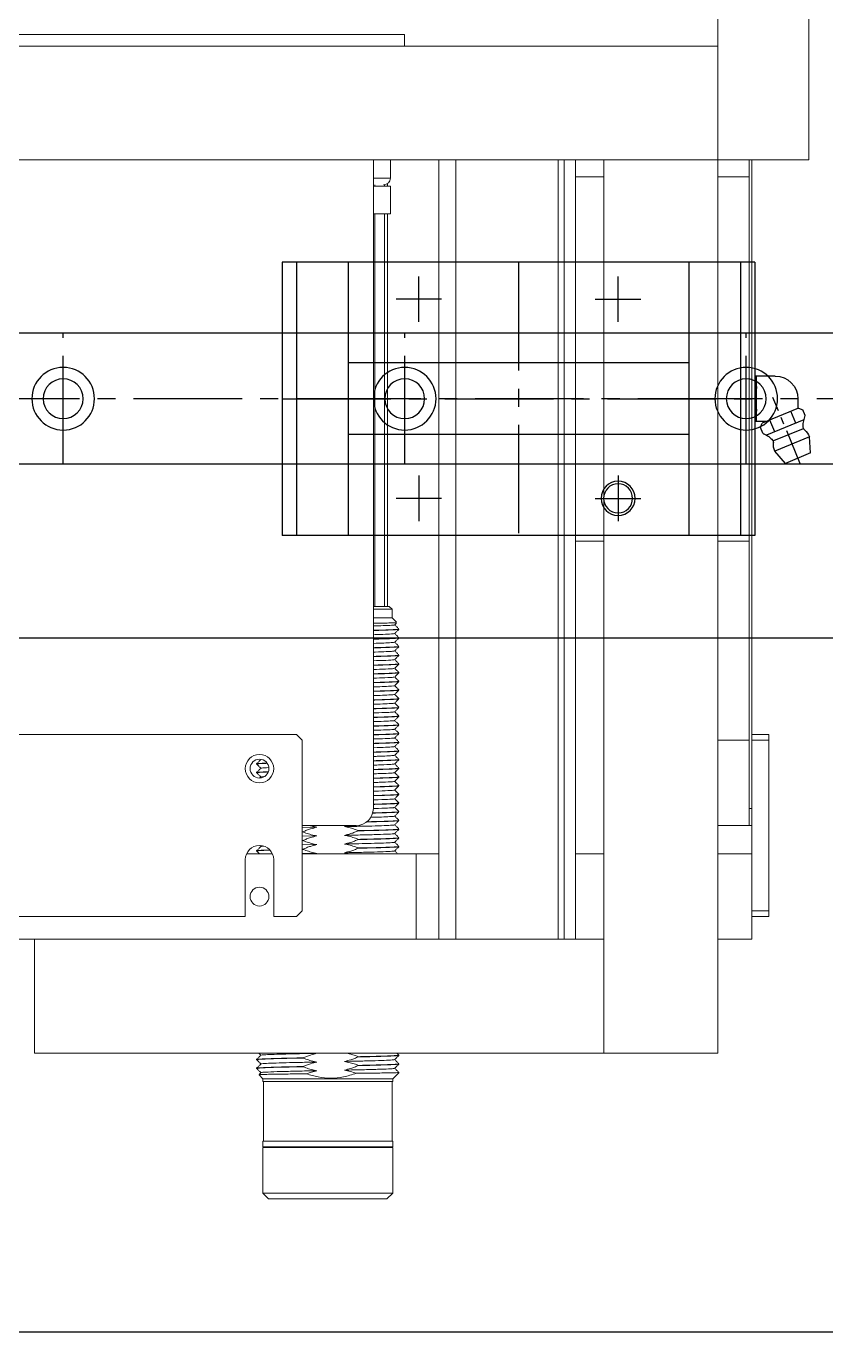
# Model space of a CAD drawing. Extents: x 500 to 100500, y -14500 to 21140.
# Drawn here: x 12802.2 to 12942.7, y -6960 to -6730.5 of the extents above; entities that cross this region are included whole.
import ezdxf

# ---------------------------------------------------------------- set-up
doc = ezdxf.new("R2010")
doc.units = 0
for name, pattern in [('CENTER', [10.16, 6.35, -1.27, 1.27, -1.27]), ('CENTER2', [28.575, 19.05, -3.175, 3.175, -3.175]), ('SLD-Solid', [0])]:
    doc.linetypes.add(name, pattern=pattern)
doc.layers.get('0').update_dxf_attribs({"linetype": 'CONTINUOUS'})
doc.layers.add('D', color=7, linetype='CONTINUOUS')
doc.layers.add('M06SMMF-001B', color=7, linetype='CONTINUOUS')
doc.layers.add('MODEL', color=7, linetype='SLD-Solid', lineweight=15)

# ---------------------------------------------------------------- blocks, each defined once
blk = doc.blocks.new('KA$C1F1B3A11')
at = {"color": 181, "linetype": 'Continuous'}
for p, q in [((-41.5, 24), (41.5, 24)), ((-41.5, 24), (-41.5, -24)), ((-39.00018, 24), (-39.00018, -24)), ((-29.90009, 24), (-29.90009, -24)), ((29.90007, 24), (29.90007, -24)), ((39.0002, 24), (39.0002, -24)), ((41.5, 24), (41.5, -24)), ((-29.90009, 6.29687), (29.90007, 6.29687)), ((-45.10008, 4), (-41.80017, 4)), ((-41.80019, 4), (-41.5, 4)), ((-41.80017, -4.00002), (-41.80017, 3.99998)), ((-49.10008, 0), (-49.10008, -1.67212)), ((-50.37692, -2.96181), (-49.96225, -1.96075)), ((-49.18282, -1.63791), (-49.96227, -1.96076)), ((-49.18282, -1.63785), (-42.8175, -4.27444)), ((-48.73962, -4.28941), (-47.86705, -2.18284)), ((-50.14713, -3.7064), (-43.59834, -6.41899)), ((-45.00584, -5.83599), (-44.13327, -3.72942)), ((-43.48006, -4), (-41.80017, -4)), ((-42.49466, -5.05394), (-42.81752, -4.27448)), ((-41.80019, -4), (-41.5, -4)), ((-51.3174, -9.52155), (-51.11563, -6.68266)), ((-51.11563, -6.68266), (-45.01804, -9.20837)), ((-49.98537, -5.26051), (-44.81165, -7.40355)), ((-42.90933, -6.05499), (-42.49467, -5.05393)), ((-29.90009, -6.29689), (29.90007, -6.29689)), ((-51.3174, -9.52156), (-46.88278, -11.35844)), ((-46.88277, -11.35844), (-45.01802, -9.20837)), ((-41.5, -24), (41.5, -24))]:
    blk.add_line(p, q, dxfattribs=at)
at = {"color": 1, "linetype": 'CENTER2'}
for p, q in [((0, 24), (0, -24)), ((-17.5, 13.5), (-17.5, 21.5)), ((17.49998, 13.5), (17.49998, 21.5)), ((-13.5, 17.5), (-21.5, 17.5)), ((13.49998, 17.5), (21.49998, 17.5)), ((41.5, 0), (-41.5, 0)), ((-17.5, -13.5), (-17.5, -21.5)), ((17.49998, -13.5), (17.49998, -21.5)), ((-13.5, -17.5), (-21.5, -17.5)), ((13.49998, -17.5), (21.49998, -17.5))]:
    blk.add_line(p, q, dxfattribs=at)
at = {"color": 181, "linetype": 'CENTER'}
blk.add_line((-49.54832, -11.52213), (-44.68303, 0.22376), dxfattribs=at)
at = {"color": 181, "linetype": 'Continuous'}
for radius in [3, 2.55]:
    blk.add_circle((-17.5, -17.5), radius, dxfattribs=at)
for centre, radius, start, end in [((-45.10008, 0), 4, 90, 180), ((-37.55043, 2), 4.24977, 158.33547, 201.66453), ((-37.55031, -2), 4.24989, 158.33598, 201.66393), ((-55.98318, -5.09943), 6, 2.433665, 20.87177), ((-48.06683, -7.94553), 3.3, 131.58036, 157.49996), ((-50.78789, -4.87863), 0.8, 311.57972, 2.432804), ((-40.45665, -11.53073), 6, 114.12778, 132.5663), ((-48.06683, -7.94553), 3.3, 337.49996, 3.419604), ((-43.97415, -7.70097), 0.8, 132.56744, 183.42043)]:
    blk.add_arc(centre, radius, start, end, dxfattribs=at)
blk = doc.blocks.new('KA$C8c2c60d8')
at = {"layer": 'M06SMMF-001B', "color": 2}
blk.add_line((0, 158, 86.7), (400, 158, 86.7), dxfattribs=at)
at = {"color": 7, "linetype": 'Continuous', "xscale": -1}
blk.add_blockref('KA$C1F1B3A11', (340, 200, -10.47), dxfattribs=at)
blk = doc.blocks.new('KA$Cc1652419')
at = {"layer": 'MODEL'}
for p, q in [((0, 182.6), (0, 207.6)), ((16, 182.6), (16, 207.6)), ((71, 204.6), (71, 202.6)), ((71, 204.6), (181, 204.6)), ((16, 202.6), (16, 182.6)), ((16, 202.6), (236, 202.6)), ((0, 182.6), (16, 182.6)), ((10, 68.6), (10, 182.6)), ((10.5, 68.6), (10.5, 182.6)), ((16, 182.6), (236, 182.6)), ((16, 182.6), (16, 25.6)), ((36, 182.6), (36, 45.6)), ((41, 182.6), (41, 45.6)), ((43, 182.6), (43, 45.6)), ((44, 182.6), (44, 45.6)), ((62, 182.6), (62, 45.6)), ((65, 60.6), (65, 182.6)), ((73.5, 182.6), (73.5, 179.4)), ((76.5, 68.6), (76.5, 182.6)), ((16, 179.6), (10.5, 179.6)), ((41, 179.6), (36, 179.6)), ((76.5, 179.4), (73.5, 179.4)), ((73.5, 178), (73.5, 173.1)), ((76.5, 178), (73.5, 178)), ((74, 178), (74, 178.43)), ((74, 178), (74, 178.43)), ((74.53, 178), (74.53, 178.21)), ((76.23, 178), (76.23, 178.2)), ((73.5, 173.1), (76.5, 173.1)), ((74, 104.1), (74, 173.1)), ((74, 104.1), (74, 173.1)), ((74.53, 104.1), (74.53, 173.1)), ((76.23, 104.1), (76.23, 173.1)), ((16, 115.6), (10.5, 115.6)), ((41, 115.6), (36, 115.6)), ((73.7, 104.1), (73.2, 103.6)), ((73.2, 103.6), (73.2, 102.1)), ((76.5, 103.6), (73.2, 103.6)), ((76.5, 104.1), (73.7, 104.1)), ((73.2, 102.1), (72.44, 101.34)), ((76.5, 102.1), (73.2, 102.1)), ((72, 100.13), (72, 100.09)), ((72, 98.6), (72, 98.56)), ((72, 97.07), (72, 97.04)), ((72, 95.54), (72, 95.51)), ((72, 94.01), (72, 93.98)), ((72, 92.48), (72, 92.45)), ((72, 90.96), (72, 90.92)), ((72, 89.43), (72, 89.39)), ((72, 87.9), (72, 87.87)), ((72, 86.37), (72, 86.34)), ((72, 84.84), (72, 84.81)), ((72, 83.31), (72, 83.28)), ((7, 81.6), (10, 81.6)), ((7, 80.6), (7, 81.6)), ((10, 80.6), (7, 80.6)), ((7, 80.6), (7, 50.6)), ((10, 80.6), (10, 50.6)), ((10.5, 65.6), (10.5, 80.6)), ((16, 80.6), (10.5, 80.6)), ((72, 81.79), (72, 81.75)), ((90, 81.6), (89, 80.6)), ((89, 50.6), (89, 80.6)), ((193, 81.6), (90, 81.6)), ((72, 80.26), (72, 80.22)), ((72, 78.73), (72, 78.7)), ((72, 77.2), (72, 77.17)), ((96.25, 77.18), (96.29, 77.22)), ((97, 76.4), (97, 76.44)), ((72, 75.67), (72, 75.64)), ((72, 74.14), (72, 74.11)), ((96.42, 73.96), (96.25, 74.13)), ((97, 74.87), (97, 74.91)), ((72, 72.62), (72, 72.58)), ((72, 71.09), (72, 71.05)), ((72, 69.56), (72, 69.53)), ((10, 68.6), (10.5, 68.6)), ((72, 68.03), (72, 68)), ((10.5, 65.6), (10, 65.6)), ((16, 65.6), (10.5, 65.6)), ((72, 66.5), (72, 66.47)), ((72, 64.98), (72, 64.94)), ((79.1, 64.67), (79.1, 64.7)), ((89, 65.6), (79.5, 65.6)), ((81.58, 65.4), (80.85, 65.6)), ((89, 65.24), (86.42, 65.3)), ((88.89, 64.5), (88.89, 64.47)), ((72, 63.45), (72, 63.41)), ((79.1, 63.14), (79.1, 63.17)), ((89, 63.71), (86.42, 63.77)), ((89, 62.19), (86.42, 62.24)), ((88.89, 62.97), (88.89, 62.94)), ((96.25, 61.9), (96.45, 62.09)), ((10, 60.6), (10, 45.6)), ((10, 60.6), (16, 60.6)), ((36, 60.6), (41, 60.6)), ((65, 60.6), (69, 60.6)), ((65, 45.6), (65, 60.6)), ((69, 60.6), (69, 45.6)), ((69, 60.6), (89, 60.6)), ((72, 61.92), (72, 61.88)), ((79.1, 61.61), (79.1, 61.65)), ((80.61, 60.6), (81.58, 60.82)), ((86.42, 60.71), (86.84, 60.6)), ((88.89, 61.45), (88.89, 61.41)), ((94.21, 60.6), (98.79, 60.6)), ((97, 61.12), (97, 61.15)), ((94, 59.6), (94, 49.6)), ((99, 49.6), (99, 59.6)), ((7, 50.6), (10, 50.6)), ((7, 49.6), (7, 50.6)), ((89, 50.6), (90, 49.6)), ((10, 49.6), (7, 49.6)), ((94, 49.6), (90, 49.6)), ((139, 49.6), (99, 49.6)), ((10, 45.6), (16, 45.6)), ((36, 25.6), (36, 45.6)), ((136, 45.6), (36, 45.6)), ((136, 25.6), (136, 45.6)), ((136, 45.6), (214, 45.6)), ((36, 25.6), (16, 25.6)), ((136, 25.6), (36, 25.6)), ((72.36, 25.6), (72, 25.24)), ((86.59, 25.6), (86.42, 25.56)), ((72, 25.24), (72, 25.21)), ((72, 23.71), (72, 23.68)), ((79.1, 24.93), (79.1, 24.97)), ((79.1, 23.4), (79.1, 23.44)), ((88.89, 24.77), (88.89, 24.73)), ((88.89, 23.24), (88.89, 23.21)), ((97, 24.44), (97, 24.48)), ((71.99, 22.21), (73.1, 21.1)), ((73.1, 21.1), (73.1, 20.6)), ((73.1, 21.1), (84, 21.1)), ((84, 21.1), (95.9, 21.1)), ((95.9, 21.1), (96.57, 21.77)), ((95.9, 20.6), (95.9, 21.1)), ((97, 22.91), (97, 22.95)), ((73.1, 20.6), (95.9, 20.6)), ((73.2, 20.6), (73.2, 10.1)), ((95.8, 10.1), (95.8, 20.6)), ((73.1, 10.1), (73.1, 9.1)), ((95.9, 10.1), (73.1, 10.1)), ((95.9, 9.1), (95.9, 10.1)), ((73.1, 9.1), (95.9, 9.1)), ((73.1, 9), (73.1, 1)), ((95.9, 9), (73.1, 9)), ((79.5, 9.1), (79.5, 9)), ((89.5, 9), (89.5, 9.1)), ((95.9, 1), (95.9, 9)), ((73.1, 1), (74.1, 0)), ((73.1, 1), (95.9, 1)), ((74.1, 0), (94.89, 0)), ((94.89, 0), (94.9, 0)), ((94.9, 0), (95.9, 1))]:
    blk.add_line(p, q, dxfattribs=at)
for centre, radius in [((96.5, 75.6), 2.5), ((96.5, 75.6), 1.65), ((96.5, 53.1), 1.65)]:
    blk.add_circle(centre, radius, dxfattribs=at)
for centre, radius, start, end in [((74.7, 179.4), 1.2, 180, 270), ((79.5, 68.6), 3, 180, 270), ((96.5, 59.6), 2.5, 0, 180)]:
    blk.add_arc(centre, radius, start, end, dxfattribs=at)
for points, knots in [([(72.44, 101.17), (72.46, 101.16), (72.56, 101.06), (72.66, 100.96), (72.75, 100.87)], [0, 0, 0, 0, 0.129892, 1, 1, 1, 1]), ([(72.52, 101.26), (72.49, 101.25), (72.45, 101.24), (73.12, 101.21), (74, 101.19), (75.13, 101.17), (76.06, 101.16), (76.5, 101.15)], [0, 0, 0, 0, 0.241415, 0.435108, 0.634386, 0.828598, 1, 1, 1, 1]), ([(72.75, 100.87), (72.62, 100.75), (72.37, 100.5), (72.13, 100.25), (72, 100.13)], [0, 0, 0, 0, 0.49707, 1, 1, 1, 1]), ([(72, 100.09), (72.13, 99.96), (72.38, 99.71), (72.62, 99.47), (72.75, 99.34)], [0, 0, 0, 0, 0.500001, 1, 1, 1, 1]), ([(72.75, 99.35), (72.62, 99.22), (72.37, 98.97), (72.13, 98.73), (72, 98.6)], [0, 0, 0, 0, 0.49707, 1, 1, 1, 1]), ([(72.01, 100.13), (72.04, 100.11), (72.08, 100.09), (72.59, 100.05), (73.41, 100.01), (74.57, 99.96), (75.63, 99.93), (76.34, 99.91), (76.5, 99.91)], [0, 0, 0, 0, 0.172928, 0.368733, 0.559021, 0.754826, 0.945126, 1, 1, 1, 1]), ([(76.5, 99.88), (76.18, 99.89), (75.31, 99.91), (74.17, 99.94), (73.1, 99.99), (72.4, 100.03), (72.03, 100.06), (72.04, 100.08), (72.05, 100.09)], [0, 0, 0, 0, 0.116418, 0.31617, 0.510298, 0.710055, 0.904193, 1, 1, 1, 1]), ([(72.77, 100.87), (72.77, 100.87), (72.64, 100.85), (73.25, 100.8), (74.5, 100.73), (75.89, 100.69), (76.5, 100.67)], [0, 0, 0, 0, 0.019459, 0.367623, 0.724003, 1, 1, 1, 1]), ([(72.85, 99.34), (72.85, 99.33), (72.85, 99.29), (73.9, 99.23), (75.2, 99.18), (76.29, 99.15), (76.5, 99.14)], [0, 0, 0, 0, 0.202214, 0.557815, 0.914266, 1, 1, 1, 1]), ([(72, 98.56), (72.13, 98.44), (72.38, 98.19), (72.62, 97.94), (72.75, 97.81)], [0, 0, 0, 0, 0.500001, 1, 1, 1, 1]), ([(72.75, 97.82), (72.62, 97.69), (72.37, 97.45), (72.13, 97.2), (72, 97.07)], [0, 0, 0, 0, 0.49707, 1, 1, 1, 1]), ([(72, 97.03), (72.13, 96.91), (72.38, 96.66), (72.62, 96.41), (72.75, 96.28)], [0, 0, 0, 0, 0.500001, 1, 1, 1, 1]), ([(72.01, 98.6), (72.04, 98.59), (72.08, 98.56), (72.59, 98.52), (73.41, 98.48), (74.57, 98.43), (75.63, 98.4), (76.34, 98.39), (76.5, 98.38)], [0, 0, 0, 0, 0.172928, 0.368733, 0.559021, 0.754826, 0.945126, 1, 1, 1, 1]), ([(72.01, 97.07), (72.04, 97.06), (72.08, 97.03), (72.59, 96.99), (73.41, 96.95), (74.57, 96.91), (75.63, 96.87), (76.34, 96.86), (76.5, 96.85)], [0, 0, 0, 0, 0.172928, 0.368733, 0.559021, 0.754826, 0.945126, 1, 1, 1, 1]), ([(76.5, 98.35), (76.18, 98.36), (75.31, 98.38), (74.17, 98.41), (73.1, 98.46), (72.4, 98.5), (72.03, 98.53), (72.04, 98.55), (72.05, 98.56)], [0, 0, 0, 0, 0.116418, 0.31617, 0.510298, 0.710055, 0.904193, 1, 1, 1, 1]), ([(76.5, 96.82), (76.18, 96.83), (75.31, 96.85), (74.17, 96.89), (73.1, 96.93), (72.4, 96.97), (72.03, 97.01), (72.04, 97.03), (72.05, 97.03)], [0, 0, 0, 0, 0.116418, 0.31617, 0.510298, 0.710055, 0.904193, 1, 1, 1, 1]), ([(72.81, 97.81), (72.8, 97.81), (72.72, 97.78), (73.3, 97.74), (74.51, 97.67), (75.85, 97.63), (76.5, 97.61)], [0, 0, 0, 0, 0.074932, 0.385349, 0.701733, 1, 1, 1, 1]), ([(72.75, 96.29), (72.62, 96.17), (72.37, 95.92), (72.13, 95.67), (72, 95.55)], [0, 0, 0, 0, 0.49707, 1, 1, 1, 1]), ([(72, 95.5), (72.13, 95.38), (72.38, 95.13), (72.62, 94.88), (72.75, 94.76)], [0, 0, 0, 0, 0.500001, 1, 1, 1, 1]), ([(72.75, 94.76), (72.62, 94.64), (72.37, 94.39), (72.13, 94.14), (72, 94.02)], [0, 0, 0, 0, 0.49707, 1, 1, 1, 1]), ([(72.01, 95.54), (72.04, 95.53), (72.08, 95.5), (72.59, 95.46), (73.41, 95.42), (74.57, 95.38), (75.63, 95.35), (76.34, 95.33), (76.5, 95.33)], [0, 0, 0, 0, 0.172928, 0.368733, 0.559021, 0.754826, 0.945126, 1, 1, 1, 1]), ([(76.5, 95.29), (76.18, 95.3), (75.31, 95.32), (74.17, 95.36), (73.1, 95.4), (72.4, 95.44), (72.03, 95.48), (72.04, 95.5), (72.05, 95.5)], [0, 0, 0, 0, 0.116418, 0.31617, 0.510298, 0.710055, 0.904193, 1, 1, 1, 1]), ([(72.76, 96.28), (72.83, 96.27), (72.99, 96.23), (74.2, 96.16), (75.42, 96.11), (76.39, 96.09), (76.5, 96.09)], [0, 0, 0, 0, 0.297866, 0.614019, 0.957714, 1, 1, 1, 1]), ([(72.9, 94.76), (72.89, 94.74), (72.85, 94.7), (74.04, 94.63), (75.72, 94.58), (76.5, 94.56)], [0, 0, 0, 0, 0.209213, 0.6313, 1, 1, 1, 1]), ([(72, 93.98), (72.13, 93.85), (72.38, 93.6), (72.62, 93.35), (72.75, 93.23)], [0, 0, 0, 0, 0.500001, 1, 1, 1, 1]), ([(72.75, 93.23), (72.62, 93.11), (72.37, 92.86), (72.13, 92.61), (72, 92.49)], [0, 0, 0, 0, 0.49707, 1, 1, 1, 1]), ([(72, 92.45), (72.13, 92.32), (72.38, 92.07), (72.62, 91.82), (72.75, 91.7)], [0, 0, 0, 0, 0.500001, 1, 1, 1, 1]), ([(72.01, 94.01), (72.04, 94), (72.08, 93.98), (72.59, 93.94), (73.41, 93.89), (74.57, 93.85), (75.63, 93.82), (76.34, 93.8), (76.5, 93.8)], [0, 0, 0, 0, 0.172928, 0.368733, 0.559021, 0.754826, 0.945126, 1, 1, 1, 1]), ([(72.01, 92.48), (72.04, 92.47), (72.08, 92.45), (72.59, 92.41), (73.41, 92.36), (74.57, 92.32), (75.63, 92.29), (76.34, 92.27), (76.5, 92.27)], [0, 0, 0, 0, 0.172928, 0.368733, 0.559021, 0.754826, 0.945126, 1, 1, 1, 1]), ([(76.5, 93.76), (76.18, 93.77), (75.31, 93.79), (74.17, 93.83), (73.1, 93.87), (72.4, 93.92), (72.03, 93.95), (72.04, 93.97), (72.05, 93.97)], [0, 0, 0, 0, 0.1164179, 0.3161704, 0.5102983, 0.7100552, 0.9041929, 1, 1, 1, 1]), ([(76.5, 92.24), (76.18, 92.24), (75.31, 92.26), (74.17, 92.3), (73.1, 92.34), (72.4, 92.39), (72.03, 92.42), (72.04, 92.44), (72.05, 92.45)], [0, 0, 0, 0, 0.116418, 0.31617, 0.510298, 0.710055, 0.904193, 1, 1, 1, 1]), ([(72.9, 93.23), (72.89, 93.21), (72.87, 93.17), (74.08, 93.1), (75.75, 93.05), (76.5, 93.03)], [0, 0, 0, 0, 0.225143, 0.648365, 1, 1, 1, 1]), ([(72.75, 91.7), (72.62, 91.58), (72.37, 91.33), (72.13, 91.08), (72, 90.96)], [0, 0, 0, 0, 0.49707, 1, 1, 1, 1]), ([(72, 90.92), (72.13, 90.79), (72.38, 90.54), (72.62, 90.3), (72.75, 90.17)], [0, 0, 0, 0, 0.500001, 1, 1, 1, 1]), ([(72.75, 90.18), (72.62, 90.05), (72.37, 89.8), (72.13, 89.56), (72, 89.43)], [0, 0, 0, 0, 0.49707, 1, 1, 1, 1]), ([(72.01, 90.96), (72.04, 90.94), (72.08, 90.92), (72.59, 90.88), (73.41, 90.84), (74.57, 90.79), (75.63, 90.76), (76.34, 90.74), (76.5, 90.74)], [0, 0, 0, 0, 0.172928, 0.368733, 0.559021, 0.754826, 0.945126, 1, 1, 1, 1]), ([(76.5, 90.71), (76.18, 90.72), (75.31, 90.74), (74.17, 90.77), (73.1, 90.82), (72.4, 90.86), (72.03, 90.89), (72.04, 90.91), (72.05, 90.92)], [0, 0, 0, 0, 0.116418, 0.31617, 0.510298, 0.710055, 0.904193, 1, 1, 1, 1]), ([(72.8, 90.17), (72.78, 90.17), (72.7, 90.15), (73.21, 90.1), (74.46, 90.04), (75.66, 89.99), (76.49, 89.97), (76.5, 89.97)], [0, 0, 0, 0, 0.048521, 0.357675, 0.673621, 0.994748, 1, 1, 1, 1]), ([(72.9, 91.7), (72.9, 91.68), (72.9, 91.64), (74.13, 91.57), (75.77, 91.52), (76.5, 91.5)], [0, 0, 0, 0, 0.24109, 0.665285, 1, 1, 1, 1]), ([(72, 89.39), (72.13, 89.27), (72.38, 89.02), (72.62, 88.77), (72.75, 88.64)], [0, 0, 0, 0, 0.500001, 1, 1, 1, 1]), ([(72.75, 88.65), (72.62, 88.52), (72.37, 88.28), (72.13, 88.03), (72, 87.9)], [0, 0, 0, 0, 0.49707, 1, 1, 1, 1]), ([(72, 87.86), (72.13, 87.74), (72.38, 87.49), (72.62, 87.24), (72.75, 87.11)], [0, 0, 0, 0, 0.500001, 1, 1, 1, 1]), ([(72.01, 89.43), (72.04, 89.42), (72.08, 89.39), (72.59, 89.35), (73.41, 89.31), (74.57, 89.27), (75.63, 89.23), (76.34, 89.22), (76.5, 89.21)], [0, 0, 0, 0, 0.172928, 0.368733, 0.559021, 0.754826, 0.945126, 1, 1, 1, 1]), ([(72.01, 87.9), (72.04, 87.89), (72.08, 87.86), (72.59, 87.82), (73.41, 87.78), (74.57, 87.74), (75.63, 87.7), (76.34, 87.69), (76.5, 87.68)], [0, 0, 0, 0, 0.172928, 0.368733, 0.559021, 0.754826, 0.945126, 1, 1, 1, 1]), ([(76.5, 89.18), (76.18, 89.19), (75.31, 89.21), (74.17, 89.24), (73.1, 89.29), (72.4, 89.33), (72.02, 89.37), (72.04, 89.39), (72.04, 89.39)], [0, 0, 0, 0, 0.1141728, 0.310073, 0.5004571, 0.6963618, 0.8867555, 1, 1, 1, 1]), ([(76.5, 87.65), (76.18, 87.66), (75.31, 87.68), (74.17, 87.72), (73.1, 87.76), (72.4, 87.8), (72.03, 87.84), (72.04, 87.86), (72.05, 87.86)], [0, 0, 0, 0, 0.116418, 0.31617, 0.510298, 0.710055, 0.904193, 1, 1, 1, 1]), ([(72.79, 88.64), (72.84, 88.63), (72.95, 88.59), (74.04, 88.53), (75.27, 88.48), (76.27, 88.45), (76.5, 88.45)], [0, 0, 0, 0, 0.271473, 0.588197, 0.904631, 1, 1, 1, 1]), ([(72.75, 87.12), (72.62, 87), (72.37, 86.75), (72.13, 86.5), (72, 86.38)], [0, 0, 0, 0, 0.49707, 1, 1, 1, 1]), ([(72, 86.33), (72.13, 86.21), (72.38, 85.96), (72.62, 85.71), (72.75, 85.59)], [0, 0, 0, 0, 0.500001, 1, 1, 1, 1]), ([(72.75, 85.59), (72.62, 85.47), (72.37, 85.22), (72.13, 84.97), (72, 84.85)], [0, 0, 0, 0, 0.49707, 1, 1, 1, 1]), ([(72.01, 86.37), (72.04, 86.36), (72.08, 86.33), (72.59, 86.29), (73.41, 86.25), (74.57, 86.21), (75.63, 86.18), (76.34, 86.16), (76.5, 86.16)], [0, 0, 0, 0, 0.172928, 0.368733, 0.559021, 0.754826, 0.945126, 1, 1, 1, 1]), ([(76.5, 86.12), (76.18, 86.13), (75.31, 86.15), (74.17, 86.19), (73.1, 86.23), (72.4, 86.27), (72.02, 86.31), (72.04, 86.33), (72.04, 86.34)], [0, 0, 0, 0, 0.1141728, 0.310073, 0.5004571, 0.6963618, 0.8867555, 1, 1, 1, 1]), ([(72.83, 87.11), (72.83, 87.1), (72.84, 87.07), (73.67, 87.02), (74.91, 86.96), (76.08, 86.93), (76.5, 86.92)], [0, 0, 0, 0, 0.18273, 0.498373, 0.816589, 1, 1, 1, 1]), ([(72.84, 85.59), (72.86, 85.57), (72.91, 85.53), (74.09, 85.47), (75.37, 85.42), (76.37, 85.39), (76.5, 85.39)], [0, 0, 0, 0, 0.249443, 0.599623, 0.94895, 1, 1, 1, 1]), ([(72, 84.81), (72.13, 84.68), (72.38, 84.43), (72.62, 84.18), (72.75, 84.06)], [0, 0, 0, 0, 0.500001, 1, 1, 1, 1]), ([(72.75, 84.06), (72.62, 83.94), (72.37, 83.69), (72.13, 83.44), (72, 83.32)], [0, 0, 0, 0, 0.49707, 1, 1, 1, 1]), ([(72, 83.28), (72.13, 83.15), (72.38, 82.9), (72.62, 82.65), (72.75, 82.53)], [0, 0, 0, 0, 0.500001, 1, 1, 1, 1]), ([(72.01, 84.84), (72.04, 84.83), (72.08, 84.81), (72.59, 84.77), (73.41, 84.72), (74.57, 84.68), (75.63, 84.65), (76.34, 84.63), (76.5, 84.63)], [0, 0, 0, 0, 0.172928, 0.368733, 0.559021, 0.754826, 0.945126, 1, 1, 1, 1]), ([(72.01, 83.31), (72.04, 83.3), (72.08, 83.28), (72.59, 83.24), (73.41, 83.19), (74.57, 83.15), (75.63, 83.12), (76.34, 83.1), (76.5, 83.1)], [0, 0, 0, 0, 0.172928, 0.368733, 0.559021, 0.754826, 0.945126, 1, 1, 1, 1]), ([(76.5, 84.59), (76.18, 84.6), (75.31, 84.62), (74.17, 84.66), (73.1, 84.7), (72.4, 84.75), (72.03, 84.78), (72.04, 84.8), (72.05, 84.81)], [0, 0, 0, 0, 0.116418, 0.31617, 0.510298, 0.710055, 0.904193, 1, 1, 1, 1]), ([(76.5, 83.07), (76.18, 83.07), (75.31, 83.09), (74.17, 83.13), (73.1, 83.17), (72.4, 83.22), (72.03, 83.25), (72.04, 83.27), (72.05, 83.28)], [0, 0, 0, 0, 0.116418, 0.31617, 0.510298, 0.710055, 0.904193, 1, 1, 1, 1]), ([(72.83, 84.06), (72.81, 84.05), (72.71, 84.03), (73.44, 83.97), (74.75, 83.91), (76.03, 83.87), (76.5, 83.86)], [0, 0, 0, 0, 0.083659, 0.435266, 0.792524, 1, 1, 1, 1]), ([(72.75, 82.53), (72.62, 82.41), (72.37, 82.16), (72.13, 81.92), (72, 81.79)], [0, 0, 0, 0, 0.49707, 1, 1, 1, 1]), ([(72, 81.75), (72.13, 81.62), (72.38, 81.38), (72.62, 81.13), (72.75, 81)], [0, 0, 0, 0, 0.500001, 1, 1, 1, 1]), ([(72.75, 81.01), (72.62, 80.88), (72.37, 80.63), (72.13, 80.39), (72, 80.26)], [0, 0, 0, 0, 0.49707, 1, 1, 1, 1]), ([(72.01, 81.79), (72.04, 81.77), (72.08, 81.75), (72.59, 81.71), (73.41, 81.67), (74.57, 81.62), (75.63, 81.59), (76.34, 81.58), (76.5, 81.57)], [0, 0, 0, 0, 0.172928, 0.368733, 0.559021, 0.754826, 0.945126, 1, 1, 1, 1]), ([(76.5, 81.54), (76.18, 81.55), (75.31, 81.57), (74.17, 81.6), (73.1, 81.65), (72.4, 81.69), (72.02, 81.73), (72.04, 81.74), (72.04, 81.75)], [0, 0, 0, 0, 0.114173, 0.310073, 0.500457, 0.696362, 0.886756, 1, 1, 1, 1]), ([(72.84, 81), (72.82, 80.99), (72.73, 80.97), (73.56, 80.91), (74.84, 80.85), (76.16, 80.81), (76.5, 80.81)], [0, 0, 0, 0, 0.1019723, 0.4567469, 0.8595026, 1, 1, 1, 1]), ([(72.83, 82.53), (72.86, 82.51), (72.94, 82.47), (74.2, 82.41), (75.47, 82.36), (76.44, 82.33), (76.5, 82.33)], [0, 0, 0, 0, 0.266763, 0.62165, 0.974731, 1, 1, 1, 1]), ([(72, 80.22), (72.13, 80.1), (72.38, 79.85), (72.62, 79.6), (72.75, 79.47)], [0, 0, 0, 0, 0.500001, 1, 1, 1, 1]), ([(72.75, 79.48), (72.62, 79.35), (72.37, 79.11), (72.13, 78.86), (72, 78.73)], [0, 0, 0, 0, 0.49707, 1, 1, 1, 1]), ([(72, 78.69), (72.13, 78.57), (72.38, 78.32), (72.62, 78.07), (72.75, 77.94)], [0, 0, 0, 0, 0.500001, 1, 1, 1, 1]), ([(72.01, 80.26), (72.04, 80.25), (72.08, 80.22), (72.59, 80.18), (73.41, 80.14), (74.57, 80.1), (75.63, 80.06), (76.34, 80.05), (76.5, 80.04)], [0, 0, 0, 0, 0.172928, 0.368733, 0.559021, 0.754826, 0.945126, 1, 1, 1, 1]), ([(72.01, 78.73), (72.04, 78.72), (72.08, 78.69), (72.59, 78.65), (73.41, 78.61), (74.57, 78.57), (75.63, 78.53), (76.34, 78.52), (76.5, 78.51)], [0, 0, 0, 0, 0.172928, 0.368733, 0.559021, 0.754826, 0.945126, 1, 1, 1, 1]), ([(76.5, 80.01), (76.18, 80.02), (75.31, 80.04), (74.17, 80.08), (73.1, 80.12), (72.4, 80.16), (72.03, 80.2), (72.04, 80.21), (72.05, 80.22)], [0, 0, 0, 0, 0.116418, 0.31617, 0.510298, 0.710055, 0.904193, 1, 1, 1, 1]), ([(76.5, 78.48), (76.18, 78.49), (75.31, 78.51), (74.17, 78.55), (73.1, 78.59), (72.4, 78.63), (72.03, 78.67), (72.04, 78.69), (72.05, 78.69)], [0, 0, 0, 0, 0.116418, 0.31617, 0.510298, 0.710055, 0.904193, 1, 1, 1, 1]), ([(72.81, 79.47), (72.86, 79.45), (72.97, 79.42), (74.28, 79.35), (75.56, 79.3), (76.48, 79.27), (76.5, 79.27)], [0, 0, 0, 0, 0.284179, 0.63866, 0.99062, 1, 1, 1, 1]), ([(72.75, 77.95), (72.62, 77.83), (72.37, 77.58), (72.13, 77.33), (72, 77.21)], [0, 0, 0, 0, 0.4970704, 1, 1, 1, 1]), ([(72, 77.16), (72.13, 77.04), (72.38, 76.79), (72.62, 76.54), (72.75, 76.42)], [0, 0, 0, 0, 0.500001, 1, 1, 1, 1]), ([(72.75, 76.42), (72.62, 76.3), (72.37, 76.05), (72.13, 75.8), (72, 75.68)], [0, 0, 0, 0, 0.49707, 1, 1, 1, 1]), ([(72.01, 77.2), (72.04, 77.19), (72.08, 77.17), (72.59, 77.12), (73.41, 77.08), (74.57, 77.04), (75.63, 77.01), (76.34, 76.99), (76.5, 76.99)], [0, 0, 0, 0, 0.172928, 0.368733, 0.559021, 0.754826, 0.945126, 1, 1, 1, 1]), ([(76.5, 76.95), (76.18, 76.96), (75.31, 76.98), (74.17, 77.02), (73.1, 77.06), (72.4, 77.1), (72.02, 77.14), (72.04, 77.16), (72.04, 77.17)], [0, 0, 0, 0, 0.114173, 0.310073, 0.500457, 0.696362, 0.886756, 1, 1, 1, 1]), ([(72.77, 76.42), (72.91, 76.39), (73.19, 76.34), (74.66, 76.27), (76.09, 76.23), (76.5, 76.22)], [0, 0, 0, 0, 0.399291, 0.82565, 1, 1, 1, 1]), ([(72.78, 77.94), (72.84, 77.93), (72.96, 77.89), (74.05, 77.83), (75.28, 77.78), (76.28, 77.75), (76.5, 77.75)], [0, 0, 0, 0, 0.27531, 0.592028, 0.908331, 1, 1, 1, 1]), ([(96.22, 75.66), (96.15, 75.68), (96, 75.71), (95.49, 75.75), (94.9, 75.77), (94.89, 75.77)], [0, 0, 0, 0, 0.458006, 0.9961411, 1, 1, 1, 1]), ([(96.96, 76.4), (96.97, 76.41), (97, 76.43), (96.68, 76.46), (96.09, 76.5), (95.45, 76.52), (95.17, 76.53)], [0, 0, 0, 0, 0.132631, 0.438062, 0.752351, 1, 1, 1, 1]), ([(95.19, 76.57), (95.23, 76.57), (95.69, 76.55), (96.27, 76.52), (96.83, 76.48), (97.05, 76.45), (96.99, 76.44), (96.99, 76.44)], [0, 0, 0, 0, 0.035308, 0.350507, 0.65684, 0.972058, 1, 1, 1, 1]), ([(97, 76.44), (96.87, 76.57), (96.62, 76.82), (96.38, 77.06), (96.25, 77.19)], [0, 0, 0, 0, 0.500001, 1, 1, 1, 1]), ([(96.25, 75.66), (96.38, 75.78), (96.63, 76.03), (96.87, 76.28), (97, 76.4)], [0, 0, 0, 0, 0.497278, 1, 1, 1, 1]), ([(72, 75.64), (72.13, 75.51), (72.38, 75.26), (72.62, 75.01), (72.75, 74.89)], [0, 0, 0, 0, 0.500001, 1, 1, 1, 1]), ([(72.75, 74.89), (72.62, 74.77), (72.37, 74.52), (72.13, 74.27), (72, 74.15)], [0, 0, 0, 0, 0.49707, 1, 1, 1, 1]), ([(72, 74.11), (72.13, 73.98), (72.38, 73.73), (72.62, 73.48), (72.75, 73.36)], [0, 0, 0, 0, 0.500001, 1, 1, 1, 1]), ([(72.01, 75.67), (72.04, 75.66), (72.08, 75.64), (72.59, 75.6), (73.41, 75.55), (74.57, 75.51), (75.63, 75.48), (76.34, 75.46), (76.5, 75.46)], [0, 0, 0, 0, 0.172928, 0.368733, 0.559021, 0.754826, 0.945126, 1, 1, 1, 1]), ([(72.01, 74.14), (72.04, 74.13), (72.08, 74.11), (72.59, 74.07), (73.41, 74.02), (74.57, 73.98), (75.63, 73.95), (76.34, 73.93), (76.5, 73.93)], [0, 0, 0, 0, 0.172928, 0.368733, 0.559021, 0.754826, 0.945126, 1, 1, 1, 1]), ([(76.5, 75.42), (76.18, 75.43), (75.31, 75.45), (74.17, 75.49), (73.1, 75.53), (72.4, 75.58), (72.02, 75.61), (72.04, 75.63), (72.04, 75.64)], [0, 0, 0, 0, 0.114173, 0.310073, 0.500457, 0.696362, 0.886756, 1, 1, 1, 1]), ([(76.5, 73.9), (76.18, 73.9), (75.31, 73.93), (74.17, 73.96), (73.1, 74.01), (72.4, 74.05), (72.02, 74.08), (72.04, 74.1), (72.04, 74.11)], [0, 0, 0, 0, 0.114173, 0.310073, 0.500457, 0.696362, 0.886756, 1, 1, 1, 1]), ([(72.82, 74.89), (72.81, 74.88), (72.74, 74.86), (73.47, 74.8), (74.7, 74.74), (76.12, 74.7), (76.5, 74.69)], [0, 0, 0, 0, 0.098998, 0.414561, 0.840939, 1, 1, 1, 1]), ([(94.98, 75.05), (95.1, 75.04), (95.63, 75.02), (96.27, 74.99), (96.83, 74.95), (97.05, 74.92), (96.99, 74.91), (96.99, 74.91)], [0, 0, 0, 0, 0.084963, 0.383938, 0.674503, 0.973496, 1, 1, 1, 1]), ([(96.96, 74.87), (96.97, 74.88), (97, 74.9), (96.68, 74.93), (96.05, 74.97), (95.34, 75), (94.99, 75.01)], [0, 0, 0, 0, 0.1255553, 0.4146915, 0.7122127, 1, 1, 1, 1]), ([(96.11, 74.13), (96.16, 74.14), (96.25, 74.16), (95.89, 74.18), (95.71, 74.19)], [0, 0, 0, 0, 0.491247, 1, 1, 1, 1]), ([(97, 74.91), (96.87, 75.04), (96.62, 75.29), (96.38, 75.54), (96.25, 75.66)], [0, 0, 0, 0, 0.500001, 1, 1, 1, 1]), ([(96.25, 74.13), (96.38, 74.25), (96.63, 74.5), (96.87, 74.75), (97, 74.87)], [0, 0, 0, 0, 0.497278, 1, 1, 1, 1]), ([(72.75, 73.36), (72.62, 73.24), (72.37, 72.99), (72.13, 72.75), (72, 72.62)], [0, 0, 0, 0, 0.49707, 1, 1, 1, 1]), ([(72, 72.58), (72.13, 72.45), (72.38, 72.21), (72.62, 71.96), (72.75, 71.83)], [0, 0, 0, 0, 0.500001, 1, 1, 1, 1]), ([(72.75, 71.84), (72.62, 71.71), (72.37, 71.46), (72.13, 71.22), (72, 71.09)], [0, 0, 0, 0, 0.49707, 1, 1, 1, 1]), ([(72.01, 72.62), (72.04, 72.6), (72.08, 72.58), (72.59, 72.54), (73.41, 72.5), (74.57, 72.45), (75.63, 72.42), (76.34, 72.41), (76.5, 72.4)], [0, 0, 0, 0, 0.172928, 0.368733, 0.559021, 0.754826, 0.945126, 1, 1, 1, 1]), ([(76.5, 72.37), (76.18, 72.38), (75.31, 72.4), (74.17, 72.43), (73.1, 72.48), (72.4, 72.52), (72.03, 72.55), (72.04, 72.57), (72.05, 72.58)], [0, 0, 0, 0, 0.116418, 0.31617, 0.510298, 0.710055, 0.904193, 1, 1, 1, 1]), ([(72.77, 73.36), (72.76, 73.36), (72.58, 73.33), (73.43, 73.28), (74.77, 73.21), (76.15, 73.17), (76.5, 73.16)], [0, 0, 0, 0, 0.010981, 0.428732, 0.854904, 1, 1, 1, 1]), ([(72.79, 71.83), (72.78, 71.83), (72.59, 71.8), (73.48, 71.75), (74.82, 71.68), (76.18, 71.64), (76.5, 71.64)], [0, 0, 0, 0, 0.026083, 0.444561, 0.870601, 1, 1, 1, 1]), ([(72, 71.05), (72.13, 70.93), (72.38, 70.68), (72.62, 70.43), (72.75, 70.3)], [0, 0, 0, 0, 0.500001, 1, 1, 1, 1]), ([(72.75, 70.31), (72.62, 70.18), (72.37, 69.94), (72.13, 69.69), (72, 69.56)], [0, 0, 0, 0, 0.4970704, 1, 1, 1, 1]), ([(72, 69.52), (72.13, 69.4), (72.38, 69.15), (72.62, 68.9), (72.75, 68.77)], [0, 0, 0, 0, 0.500001, 1, 1, 1, 1]), ([(72.01, 71.09), (72.04, 71.08), (72.08, 71.05), (72.59, 71.01), (73.41, 70.97), (74.57, 70.93), (75.63, 70.89), (76.34, 70.88), (76.5, 70.87)], [0, 0, 0, 0, 0.172928, 0.368733, 0.559021, 0.754826, 0.945126, 1, 1, 1, 1]), ([(72.01, 69.56), (72.04, 69.55), (72.08, 69.52), (72.59, 69.48), (73.41, 69.44), (74.57, 69.4), (75.63, 69.37), (76.34, 69.35), (76.5, 69.34)], [0, 0, 0, 0, 0.172928, 0.368733, 0.559021, 0.754826, 0.945126, 1, 1, 1, 1]), ([(76.5, 70.84), (76.18, 70.85), (75.31, 70.87), (74.17, 70.91), (73.1, 70.95), (72.4, 70.99), (72.02, 71.03), (72.04, 71.05), (72.04, 71.05)], [0, 0, 0, 0, 0.114173, 0.310073, 0.500457, 0.696362, 0.886756, 1, 1, 1, 1]), ([(76.5, 69.31), (76.18, 69.32), (75.31, 69.34), (74.17, 69.38), (73.1, 69.42), (72.4, 69.46), (72.03, 69.5), (72.04, 69.52), (72.05, 69.52)], [0, 0, 0, 0, 0.1164179, 0.3161704, 0.5102983, 0.7100552, 0.9041929, 1, 1, 1, 1]), ([(72.8, 70.3), (72.79, 70.3), (72.61, 70.27), (73.53, 70.21), (74.9, 70.15), (76.22, 70.11), (76.5, 70.11)], [0, 0, 0, 0, 0.041138, 0.459314, 0.88417, 1, 1, 1, 1]), ([(72.75, 68.78), (72.62, 68.66), (72.37, 68.41), (72.13, 68.16), (72, 68.04)], [0, 0, 0, 0, 0.49707, 1, 1, 1, 1]), ([(72, 67.99), (72.13, 67.87), (72.38, 67.62), (72.62, 67.37), (72.75, 67.25)], [0, 0, 0, 0, 0.500001, 1, 1, 1, 1]), ([(72.75, 67.25), (72.62, 67.13), (72.37, 66.88), (72.13, 66.63), (72, 66.51)], [0, 0, 0, 0, 0.49707, 1, 1, 1, 1]), ([(72.01, 68.03), (72.04, 68.02), (72.08, 68), (72.59, 67.95), (73.42, 67.91), (74.57, 67.87), (75.67, 67.84), (76.45, 67.82), (76.66, 67.81)], [0, 0, 0, 0, 0.169782, 0.362025, 0.54885, 0.741093, 0.927931, 1, 1, 1, 1]), ([(76.67, 67.78), (76.29, 67.79), (75.36, 67.81), (74.17, 67.85), (73.1, 67.89), (72.4, 67.93), (72.03, 67.97), (72.04, 67.99), (72.05, 67.99)], [0, 0, 0, 0, 0.134275, 0.329991, 0.520195, 0.715915, 0.906129, 1, 1, 1, 1]), ([(72.81, 67.25), (72.8, 67.24), (72.72, 67.22), (73.28, 67.17), (74.56, 67.11), (75.9, 67.06), (76.86, 67.04), (77.01, 67.04)], [0, 0, 0, 0, 0.066571, 0.356854, 0.65283, 0.945189, 1, 1, 1, 1]), ([(72.83, 68.77), (72.83, 68.76), (72.81, 68.74), (73.66, 68.68), (74.91, 68.62), (76.19, 68.59), (76.5, 68.58)], [0, 0, 0, 0, 0.160087, 0.47612, 0.871279, 1, 1, 1, 1]), ([(72, 66.47), (72.13, 66.34), (72.38, 66.09), (72.62, 65.84), (72.75, 65.72)], [0, 0, 0, 0, 0.500001, 1, 1, 1, 1]), ([(72.75, 65.72), (72.62, 65.6), (72.37, 65.35), (72.13, 65.1), (72, 64.98)], [0, 0, 0, 0, 0.49707, 1, 1, 1, 1]), ([(72, 64.94), (72.13, 64.81), (72.38, 64.56), (72.62, 64.31), (72.75, 64.19)], [0, 0, 0, 0, 0.500001, 1, 1, 1, 1]), ([(72.01, 66.5), (72.04, 66.49), (72.08, 66.47), (72.59, 66.43), (73.42, 66.38), (74.57, 66.34), (75.99, 66.3), (77.13, 66.27), (77.7, 66.26)], [0, 0, 0, 0, 0.151779, 0.323637, 0.490652, 0.66251, 0.829536, 1, 1, 1, 1]), ([(72.01, 64.98), (72.04, 64.96), (72.08, 64.94), (72.59, 64.9), (73.42, 64.85), (74.56, 64.81), (76, 64.77), (77.53, 64.73), (78.63, 64.71), (79.1, 64.7)], [0, 0, 0, 0, 0.134402, 0.286583, 0.434477, 0.586659, 0.734562, 0.886754, 1, 1, 1, 1]), ([(77.76, 66.23), (77.54, 66.23), (76.73, 66.25), (75.51, 66.28), (74.16, 66.32), (73.11, 66.36), (72.4, 66.41), (72.02, 66.44), (72.04, 66.46), (72.04, 66.47)], [0, 0, 0, 0, 0.0586421, 0.225167, 0.3965209, 0.5630499, 0.7344077, 0.900945, 1, 1, 1, 1]), ([(79.1, 64.67), (78.43, 64.68), (77.14, 64.71), (75.5, 64.75), (74.16, 64.79), (73.11, 64.84), (72.4, 64.88), (72.03, 64.91), (72.04, 64.93), (72.05, 64.94)], [0, 0, 0, 0, 0.1663824, 0.3165389, 0.4710498, 0.62121, 0.7757243, 0.9258921, 1, 1, 1, 1]), ([(72.77, 65.72), (72.86, 65.7), (73.05, 65.65), (74.47, 65.58), (76.63, 65.51), (79.1, 65.46), (80.84, 65.42), (81.58, 65.4)], [0, 0, 0, 0, 0.205067, 0.424171, 0.640538, 0.848967, 1, 1, 1, 1]), ([(79.1, 64.7), (79.28, 64.77), (79.77, 64.95), (80.6, 65.2), (81.25, 65.33), (81.58, 65.4)], [0, 0, 0, 0, 0.222516, 0.610328, 1, 1, 1, 1]), ([(81.58, 63.87), (81.21, 63.97), (80.6, 64.12), (79.78, 64.4), (79.33, 64.58), (79.1, 64.67)], [0, 0, 0, 0, 0.440715, 0.720095, 1, 1, 1, 1]), ([(87.67, 65.6), (87.58, 65.57), (87.17, 65.45), (86.75, 65.36), (86.42, 65.3)], [0, 0, 0, 0, 0.221079, 1, 1, 1, 1]), ([(86.42, 65.3), (86.79, 65.2), (87.39, 65.05), (88.22, 64.77), (88.67, 64.59), (88.89, 64.5)], [0, 0, 0, 0, 0.440715, 0.720095, 1, 1, 1, 1]), ([(88.89, 64.47), (88.71, 64.4), (88.22, 64.23), (87.4, 63.97), (86.75, 63.84), (86.42, 63.77)], [0, 0, 0, 0, 0.222516, 0.610328, 1, 1, 1, 1]), ([(72.75, 64.19), (72.62, 64.07), (72.37, 63.82), (72.13, 63.58), (72, 63.45)], [0, 0, 0, 0, 0.49707, 1, 1, 1, 1]), ([(72, 63.41), (72.13, 63.28), (72.38, 63.04), (72.62, 62.79), (72.75, 62.66)], [0, 0, 0, 0, 0.500001, 1, 1, 1, 1]), ([(72.75, 62.67), (72.62, 62.54), (72.37, 62.29), (72.13, 62.05), (72, 61.92)], [0, 0, 0, 0, 0.49707, 1, 1, 1, 1]), ([(72.01, 63.45), (72.04, 63.44), (72.08, 63.41), (72.59, 63.37), (73.42, 63.33), (74.56, 63.28), (76, 63.24), (77.53, 63.21), (78.63, 63.18), (79.1, 63.17)], [0, 0, 0, 0, 0.134402, 0.286583, 0.434477, 0.586659, 0.734562, 0.886754, 1, 1, 1, 1]), ([(79.1, 63.14), (78.43, 63.15), (77.14, 63.18), (75.5, 63.22), (74.16, 63.26), (73.11, 63.31), (72.4, 63.35), (72.03, 63.38), (72.04, 63.4), (72.05, 63.41)], [0, 0, 0, 0, 0.166382, 0.316539, 0.47105, 0.62121, 0.775724, 0.925892, 1, 1, 1, 1]), ([(72.75, 62.66), (72.75, 62.66), (72.62, 62.64), (73.2, 62.59), (74.53, 62.52), (76.64, 62.46), (79.02, 62.4), (80.72, 62.36), (81.58, 62.35)], [0, 0, 0, 0, 0.0013506, 0.2152545, 0.4346435, 0.6508538, 0.8230349, 1, 1, 1, 1]), ([(72.86, 64.19), (72.85, 64.18), (72.81, 64.15), (73.75, 64.09), (75.62, 64.01), (78.32, 63.94), (80.49, 63.9), (81.58, 63.87)], [0, 0, 0, 0, 0.102143, 0.319731, 0.551481, 0.774799, 1, 1, 1, 1]), ([(79.1, 63.17), (79.28, 63.24), (79.77, 63.42), (80.6, 63.67), (81.25, 63.81), (81.58, 63.87)], [0, 0, 0, 0, 0.222516, 0.610328, 1, 1, 1, 1]), ([(81.58, 62.35), (81.21, 62.44), (80.6, 62.59), (79.78, 62.87), (79.33, 63.05), (79.1, 63.14)], [0, 0, 0, 0, 0.440715, 0.720095, 1, 1, 1, 1]), ([(79.1, 61.65), (79.28, 61.71), (79.77, 61.89), (80.6, 62.14), (81.25, 62.28), (81.58, 62.35)], [0, 0, 0, 0, 0.222516, 0.610328, 1, 1, 1, 1]), ([(86.42, 63.77), (86.79, 63.68), (87.39, 63.52), (88.22, 63.24), (88.67, 63.06), (88.89, 62.97)], [0, 0, 0, 0, 0.440715, 0.720095, 1, 1, 1, 1]), ([(88.89, 62.94), (88.71, 62.88), (88.22, 62.7), (87.4, 62.45), (86.75, 62.31), (86.42, 62.24)], [0, 0, 0, 0, 0.222516, 0.610328, 1, 1, 1, 1]), ([(86.42, 62.24), (86.79, 62.15), (87.39, 61.99), (88.22, 61.71), (88.67, 61.54), (88.89, 61.45)], [0, 0, 0, 0, 0.440715, 0.720095, 1, 1, 1, 1]), ([(72, 61.88), (72.13, 61.76), (72.38, 61.51), (72.62, 61.26), (72.75, 61.13)], [0, 0, 0, 0, 0.500001, 1, 1, 1, 1]), ([(72.01, 61.92), (72.04, 61.91), (72.08, 61.88), (72.59, 61.84), (73.42, 61.8), (74.56, 61.76), (76, 61.71), (77.53, 61.68), (78.63, 61.66), (79.1, 61.65)], [0, 0, 0, 0, 0.134402, 0.286583, 0.434477, 0.586659, 0.734562, 0.886754, 1, 1, 1, 1]), ([(79.1, 61.61), (78.43, 61.63), (77.14, 61.65), (75.5, 61.69), (74.16, 61.74), (73.11, 61.78), (72.4, 61.82), (72.03, 61.86), (72.04, 61.87), (72.05, 61.88)], [0, 0, 0, 0, 0.166382, 0.316539, 0.47105, 0.62121, 0.775724, 0.925892, 1, 1, 1, 1]), ([(72.75, 61.14), (72.62, 61.01), (72.44, 60.84), (72.26, 60.66), (72.21, 60.6)], [0, 0, 0, 0, 0.68728, 1, 1, 1, 1]), ([(72.86, 61.13), (72.85, 61.12), (72.83, 61.09), (73.8, 61.03), (75.62, 60.96), (78.15, 60.89), (80.27, 60.85), (81.44, 60.82), (81.58, 60.82)], [0, 0, 0, 0, 0.113031, 0.330808, 0.54955, 0.760735, 0.972297, 1, 1, 1, 1]), ([(81.58, 60.82), (81.21, 60.91), (80.6, 61.06), (79.78, 61.34), (79.33, 61.52), (79.1, 61.61)], [0, 0, 0, 0, 0.440715, 0.720095, 1, 1, 1, 1]), ([(88.89, 61.41), (88.71, 61.35), (88.22, 61.17), (87.4, 60.92), (86.75, 60.78), (86.42, 60.71)], [0, 0, 0, 0, 0.222516, 0.610328, 1, 1, 1, 1]), ([(89, 60.66), (88.98, 60.66), (88.2, 60.68), (87.3, 60.69), (86.42, 60.71)], [0, 0, 0, 0, 0.0211786, 1, 1, 1, 1]), ([(96.96, 61.12), (96.97, 61.13), (97, 61.14), (96.69, 61.18), (96.02, 61.22), (95.31, 61.25), (94.76, 61.27), (94.64, 61.27)], [0, 0, 0, 0, 0.116431, 0.384555, 0.660455, 0.928581, 1, 1, 1, 1]), ([(94.68, 61.3), (94.9, 61.3), (95.55, 61.27), (96.28, 61.24), (96.83, 61.2), (97.05, 61.17), (96.99, 61.16), (96.99, 61.15)], [0, 0, 0, 0, 0.1473056, 0.4259115, 0.69668, 0.975302, 1, 1, 1, 1]), ([(96.22, 61.91), (96.23, 61.91), (96.32, 61.93), (96.06, 61.94), (95.82, 61.96)], [0, 0, 0, 0, 0.108271, 1, 1, 1, 1]), ([(97, 61.16), (96.87, 61.28), (96.62, 61.53), (96.38, 61.78), (96.25, 61.91)], [0, 0, 0, 0, 0.500001, 1, 1, 1, 1]), ([(96.48, 60.6), (96.53, 60.65), (96.7, 60.82), (96.87, 60.99), (97, 61.12)], [0, 0, 0, 0, 0.276777, 1, 1, 1, 1]), ([(79.1, 24.97), (79.28, 25.03), (79.77, 25.21), (80.5, 25.43), (81.05, 25.55), (81.28, 25.6)], [0, 0, 0, 0, 0.252295, 0.692009, 1, 1, 1, 1]), ([(96.19, 25.23), (96.2, 25.23), (96.28, 25.25), (95.71, 25.3), (94.46, 25.36), (92.53, 25.43), (90.15, 25.48), (88.03, 25.53), (86.76, 25.55), (86.42, 25.56)], [0, 0, 0, 0, 0.042916, 0.219939, 0.402375, 0.584571, 0.760921, 0.936174, 1, 1, 1, 1]), ([(86.42, 25.56), (86.79, 25.47), (87.39, 25.31), (88.22, 25.03), (88.67, 24.86), (88.89, 24.77)], [0, 0, 0, 0, 0.440715, 0.720095, 1, 1, 1, 1]), ([(96.25, 25.22), (96.38, 25.35), (96.5, 25.47), (96.63, 25.6), (96.63, 25.6)], [0, 0, 0, 0, 0.979062, 1, 1, 1, 1]), ([(72, 25.2), (72.13, 25.08), (72.38, 24.83), (72.62, 24.58), (72.75, 24.45)], [0, 0, 0, 0, 0.500001, 1, 1, 1, 1]), ([(72.75, 24.46), (72.62, 24.34), (72.37, 24.09), (72.13, 23.84), (72, 23.72)], [0, 0, 0, 0, 0.49707, 1, 1, 1, 1]), ([(72, 23.67), (72.13, 23.55), (72.38, 23.3), (72.62, 23.05), (72.75, 22.93)], [0, 0, 0, 0, 0.500001, 1, 1, 1, 1]), ([(72.01, 25.24), (72.04, 25.23), (72.08, 25.2), (72.59, 25.16), (73.42, 25.12), (74.56, 25.08), (76, 25.03), (77.53, 25), (78.63, 24.98), (79.1, 24.97)], [0, 0, 0, 0, 0.134402, 0.286583, 0.434477, 0.586659, 0.734562, 0.886754, 1, 1, 1, 1]), ([(72.01, 23.71), (72.04, 23.7), (72.08, 23.67), (72.59, 23.63), (73.42, 23.59), (74.56, 23.55), (76, 23.51), (77.53, 23.47), (78.63, 23.45), (79.1, 23.44)], [0, 0, 0, 0, 0.134402, 0.286583, 0.434477, 0.586659, 0.734562, 0.886754, 1, 1, 1, 1]), ([(79.1, 24.93), (78.43, 24.95), (77.14, 24.97), (75.5, 25.01), (74.16, 25.06), (73.11, 25.1), (72.4, 25.14), (72.02, 25.18), (72.04, 25.2), (72.04, 25.21)], [0, 0, 0, 0, 0.1638896, 0.3117963, 0.4639922, 0.6119026, 0.7641019, 0.9120198, 1, 1, 1, 1]), ([(79.1, 23.4), (78.43, 23.42), (77.14, 23.44), (75.5, 23.49), (74.16, 23.53), (73.11, 23.57), (72.4, 23.61), (72.03, 23.65), (72.04, 23.67), (72.05, 23.67)], [0, 0, 0, 0, 0.166382, 0.316539, 0.47105, 0.62121, 0.775724, 0.925892, 1, 1, 1, 1]), ([(72.77, 24.45), (72.86, 24.43), (73.05, 24.39), (74.47, 24.32), (76.63, 24.25), (79.1, 24.19), (80.84, 24.15), (81.58, 24.14)], [0, 0, 0, 0, 0.205067, 0.424171, 0.640538, 0.848967, 1, 1, 1, 1]), ([(81.58, 24.14), (81.21, 24.23), (80.6, 24.39), (79.78, 24.67), (79.33, 24.84), (79.1, 24.93)], [0, 0, 0, 0, 0.440715, 0.720095, 1, 1, 1, 1]), ([(79.1, 23.44), (79.28, 23.5), (79.77, 23.68), (80.6, 23.93), (81.25, 24.07), (81.58, 24.14)], [0, 0, 0, 0, 0.2225156, 0.6103284, 1, 1, 1, 1]), ([(81.58, 22.61), (81.21, 22.7), (80.6, 22.86), (79.78, 23.14), (79.33, 23.32), (79.1, 23.4)], [0, 0, 0, 0, 0.440715, 0.720095, 1, 1, 1, 1]), ([(88.89, 24.73), (88.71, 24.67), (88.22, 24.49), (87.4, 24.24), (86.75, 24.1), (86.42, 24.03)], [0, 0, 0, 0, 0.222516, 0.610328, 1, 1, 1, 1]), ([(86.42, 24.03), (86.79, 23.94), (87.39, 23.79), (88.22, 23.51), (88.67, 23.33), (88.89, 23.24)], [0, 0, 0, 0, 0.440715, 0.720095, 1, 1, 1, 1]), ([(96.2, 23.7), (96.21, 23.7), (96.33, 23.73), (95.69, 23.77), (94.23, 23.84), (91.98, 23.91), (89.33, 23.97), (87.39, 24.01), (86.42, 24.03)], [0, 0, 0, 0, 0.027104, 0.225962, 0.431405, 0.635388, 0.815795, 1, 1, 1, 1]), ([(88.89, 23.21), (88.71, 23.14), (88.22, 22.96), (87.4, 22.71), (86.75, 22.57), (86.42, 22.51)], [0, 0, 0, 0, 0.222516, 0.610328, 1, 1, 1, 1]), ([(88.89, 24.77), (89.6, 24.75), (90.94, 24.73), (92.7, 24.69), (94.17, 24.64), (95.38, 24.6), (96.29, 24.56), (96.82, 24.52), (97.05, 24.49), (96.99, 24.48), (96.99, 24.48)], [0, 0, 0, 0, 0.152071, 0.289311, 0.430531, 0.567775, 0.708998, 0.846249, 0.987481, 1, 1, 1, 1]), ([(96.96, 24.44), (96.97, 24.45), (97, 24.46), (96.69, 24.5), (96.03, 24.54), (95.02, 24.58), (93.73, 24.62), (92.16, 24.67), (90.53, 24.7), (89.38, 24.72), (88.89, 24.73)], [0, 0, 0, 0, 0.0595904, 0.1968188, 0.3380268, 0.4752559, 0.6164641, 0.7537019, 0.8949202, 1, 1, 1, 1]), ([(88.89, 23.24), (89.6, 23.23), (90.94, 23.2), (92.7, 23.16), (94.17, 23.12), (95.38, 23.07), (96.29, 23.03), (96.82, 22.99), (97.05, 22.96), (96.99, 22.95), (96.99, 22.95)], [0, 0, 0, 0, 0.152071, 0.289311, 0.430531, 0.567775, 0.708998, 0.846249, 0.987481, 1, 1, 1, 1]), ([(96.96, 22.91), (96.97, 22.92), (97, 22.94), (96.69, 22.97), (96.03, 23.01), (95.02, 23.05), (93.73, 23.1), (92.16, 23.14), (90.53, 23.17), (89.38, 23.2), (88.89, 23.21)], [0, 0, 0, 0, 0.05959, 0.196819, 0.338027, 0.475256, 0.616464, 0.753702, 0.89492, 1, 1, 1, 1]), ([(97, 24.48), (96.87, 24.6), (96.62, 24.85), (96.38, 25.1), (96.25, 25.23)], [0, 0, 0, 0, 0.500001, 1, 1, 1, 1]), ([(96.25, 23.69), (96.38, 23.82), (96.63, 24.07), (96.87, 24.31), (97, 24.44)], [0, 0, 0, 0, 0.497278, 1, 1, 1, 1]), ([(97, 22.95), (96.87, 23.08), (96.62, 23.32), (96.38, 23.57), (96.25, 23.7)], [0, 0, 0, 0, 0.500001, 1, 1, 1, 1]), ([(72.75, 22.93), (72.62, 22.81), (72.37, 22.56), (72.13, 22.31), (72, 22.19)], [0, 0, 0, 0, 0.49707, 1, 1, 1, 1]), ([(72.06, 22.19), (72.06, 22.19), (72.05, 22.18), (72.46, 22.16), (73.2, 22.14), (74.29, 22.12), (75.69, 22.09), (77.42, 22.07), (78.79, 22.06), (79.49, 22.05)], [0, 0, 0, 0, 0.0930853, 0.2373756, 0.3858504, 0.5301407, 0.6786155, 0.8365223, 1, 1, 1, 1]), ([(72.86, 22.93), (72.85, 22.92), (72.81, 22.88), (73.75, 22.82), (75.62, 22.75), (78.32, 22.68), (80.49, 22.63), (81.58, 22.61)], [0, 0, 0, 0, 0.102143, 0.319731, 0.551481, 0.774799, 1, 1, 1, 1]), ([(79.49, 22.05), (79.84, 22.16), (80.52, 22.39), (81.22, 22.54), (81.58, 22.61)], [0, 0, 0, 0, 0.4986421, 1, 1, 1, 1]), ([(88.25, 21.96), (87.56, 21.75), (86.18, 21.33), (83.97, 21.13), (81.7, 21.34), (80.24, 21.81), (79.49, 22.05)], [0, 0, 0, 0, 0.23925, 0.484925, 0.738178, 1, 1, 1, 1]), ([(86.42, 22.51), (86.73, 22.43), (87.34, 22.28), (87.94, 22.07), (88.25, 21.96)], [0, 0, 0, 0, 0.498952, 1, 1, 1, 1]), ([(96.15, 22.17), (96.14, 22.18), (96.13, 22.22), (95.05, 22.28), (92.96, 22.36), (89.95, 22.43), (87.6, 22.48), (86.42, 22.51)], [0, 0, 0, 0, 0.120712, 0.323697, 0.554134, 0.776813, 1, 1, 1, 1]), ([(96.53, 21.81), (96.48, 21.82), (96.4, 21.84), (95.46, 21.86), (94.43, 21.89), (93.1, 21.91), (91.13, 21.93), (89.37, 21.95), (88.25, 21.96)], [0, 0, 0, 0, 0.228157, 0.359809, 0.495256, 0.627286, 0.763146, 1, 1, 1, 1]), ([(96.25, 22.17), (96.38, 22.29), (96.63, 22.54), (96.87, 22.78), (97, 22.91)], [0, 0, 0, 0, 0.497278, 1, 1, 1, 1]), ([(96.56, 21.86), (96.54, 21.88), (96.44, 21.98), (96.34, 22.08), (96.25, 22.17)], [0, 0, 0, 0, 0.164402, 1, 1, 1, 1])]:
    blk.add_open_spline(points, degree=3, knots=knots, dxfattribs=at)
blk = doc.blocks.new('KA$C71AE73A2')
at = {"color": 150, "linetype": 'Continuous'}
for p, q in [((0, 11.5), (59.999998, 11.5)), ((0, -11.50015), (59.999998, -11.50015))]:
    blk.add_line(p, q, dxfattribs=at)
at = {"color": 1, "linetype": 'CENTER2'}
for p, q in [((0, 11.5), (0, -11.50015)), ((59.999998, 11.5), (59.999998, -11.50015)), ((0, 0), (59.999998, 0))]:
    blk.add_line(p, q, dxfattribs=at)
at = {"color": 150, "linetype": 'Continuous'}
for centre, radius, start, end in [((0, 0), 5.5, 270, 90), ((59.999998, 0), 5.5, 90, 270), ((0, 0), 3.5, 270, 90), ((59.999998, 0), 3.5, 90, 270)]:
    blk.add_arc(centre, radius, start, end, dxfattribs=at)
blk = doc.blocks.new('KF4X')
at = {"color": 7, "linetype": 'Continuous', "rotation": 180}
for p in [(86945.38, -119640.32, 69.39), (87005.38, -119640.32, 69.39), (87065.38, -119640.32, 69.39), (87125.38, -119640.32, 69.39)]:
    blk.add_blockref('KA$C71AE73A2', p, dxfattribs=at)
blk = doc.blocks.new('KSKDKFK')
at = {"layer": 'M06SMMF-001B'}
blk.add_line((-18468.91, -26698.19, -63.77), (-15968.91, -26698.19, -63.77), dxfattribs=at)
blk.add_blockref('KF4X', (-105004.29, 93106.14, -121.77), dxfattribs=at)

msp = doc.modelspace()

# ---------------------------------------------------------------- block references
at = {"layer": 'D'}
msp.add_blockref('KSKDKFK', (30867.63, 19738.15, -55.27), dxfattribs=at)
at = {"layer": 'M06SMMF-001B', "xscale": -1}
msp.add_blockref('KA$Cc1652419', (12939.71, -6936.64, -97.17), dxfattribs=at)
at = {"layer": 'M06SMMF-001B'}
msp.add_blockref('KA$C8c2c60d8', (12548.71, -6996.04, -195.05), dxfattribs=at)

doc.saveas('drawing.dxf')
